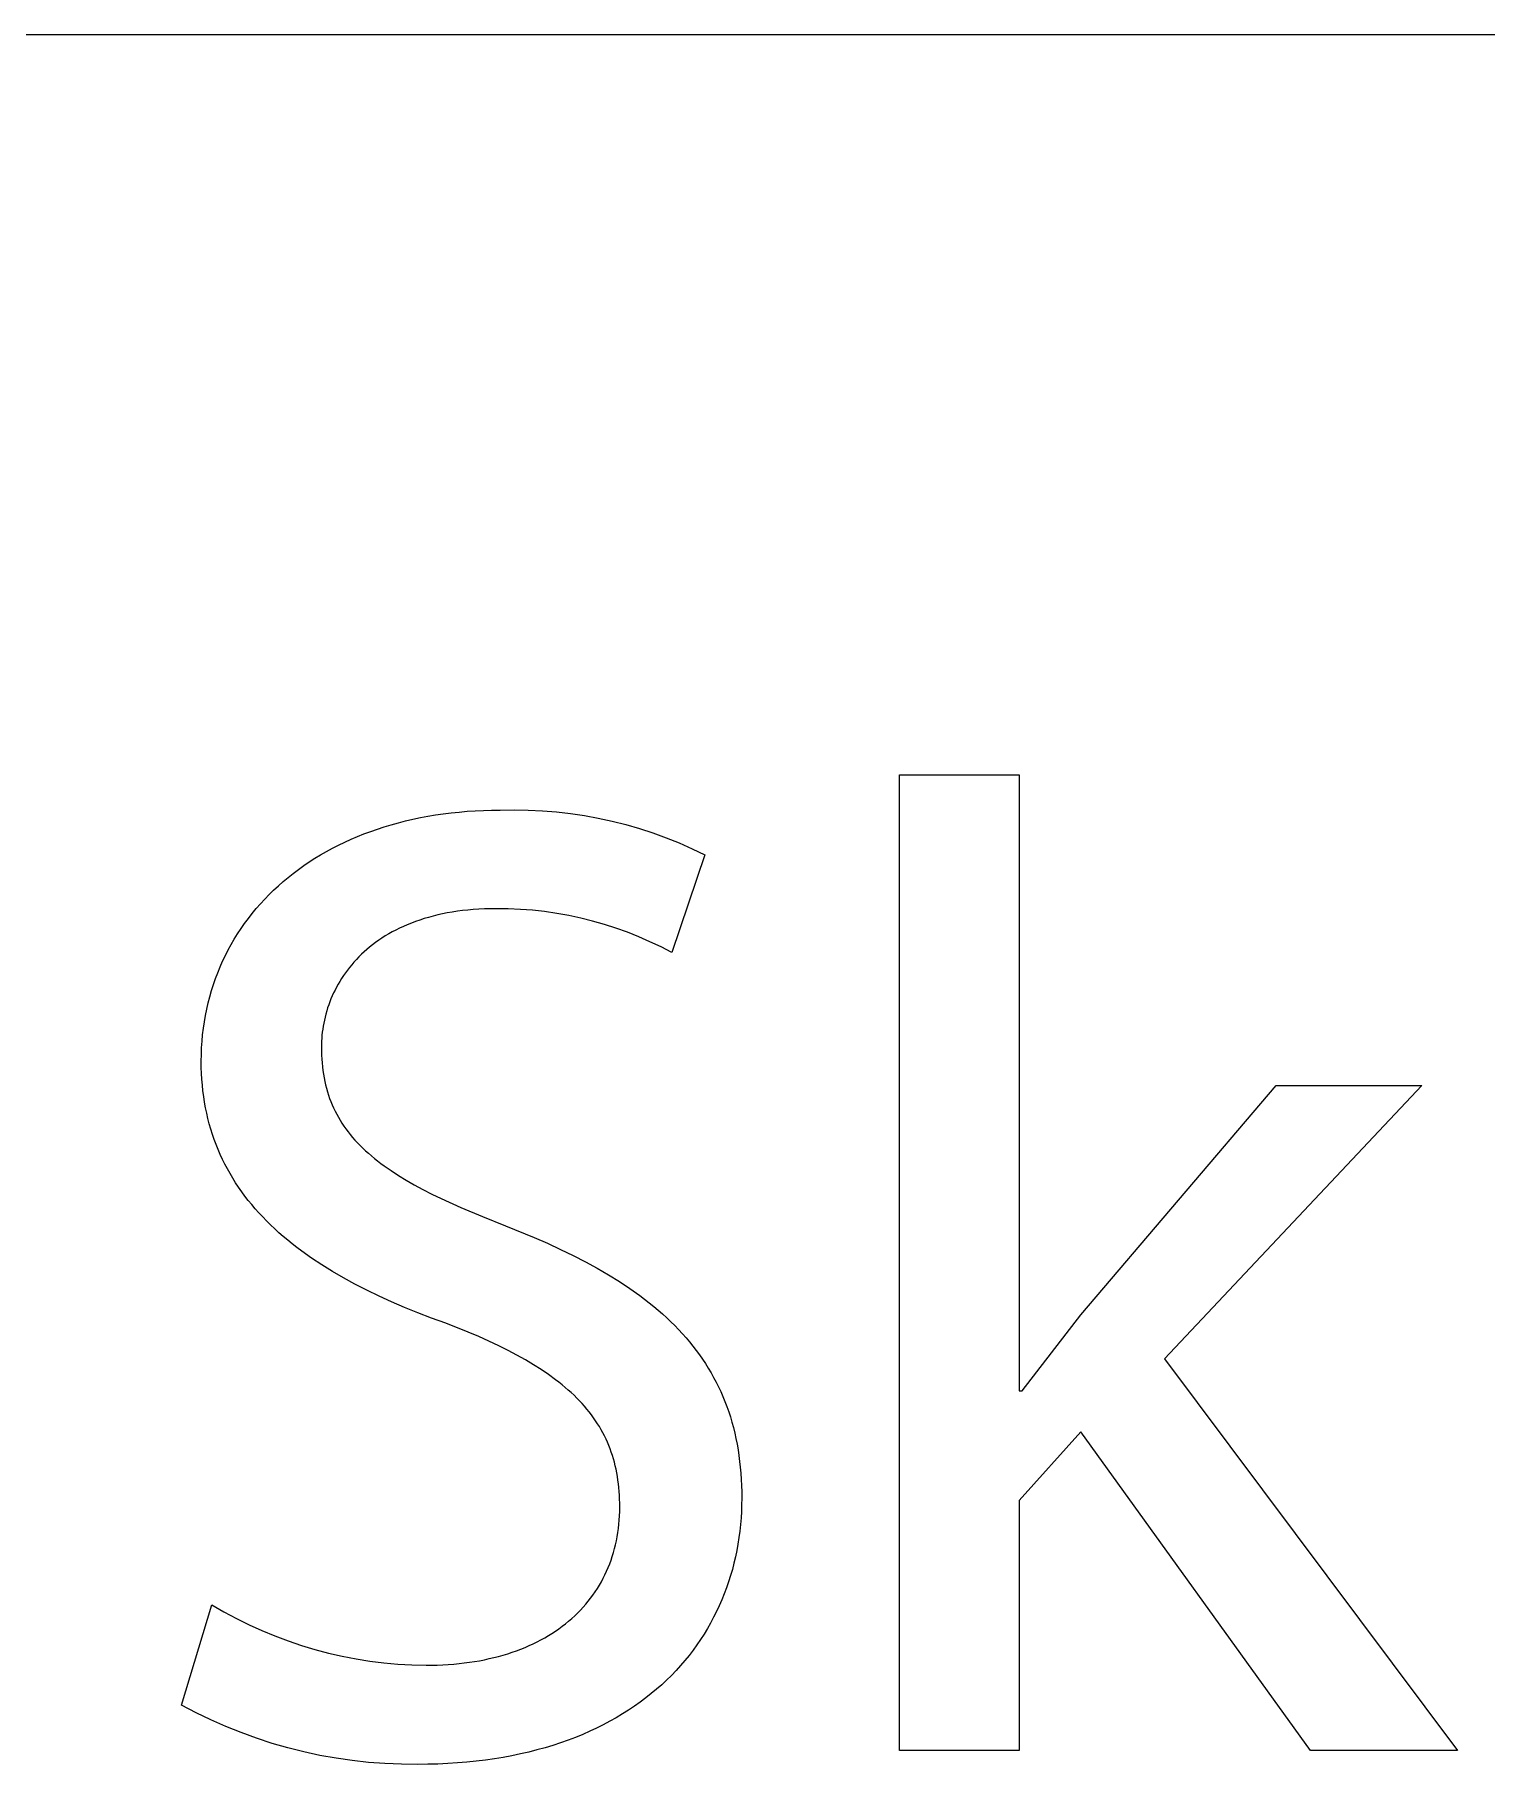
# Model space of a CAD drawing. Header units: millimetres. Extents: x 373 to 3451, y -552 to 1598.
# Drawn here: x 3194.61 to 3227.18, y -418.68 to -379.87 of the extents above; entities that cross this region are included whole.
import ezdxf

# ---------------------------------------------------------------- set-up
doc = ezdxf.new("R2010")
doc.units = ezdxf.units.MM
doc.header["$MEASUREMENT"] = 0
doc.layers.add('Domyślny', color=7, linetype='Continuous', true_color=0x000000)

msp = doc.modelspace()

# ---------------------------------------------------------------- linework, layer by layer
at = {"layer": 'Domyślny', "color": 18, "lineweight": 15, "true_color": 0x000000}
for p, q in [((2287.644, -379.874), (3450.742, -379.874)), ((3214.019, -418.366), (3214.019, -396.484)), ((3214.019, -396.484), (3216.704, -396.484)), ((3216.704, -396.484), (3216.704, -410.3)), ((3203.438, -397.409), (3203.609, -397.381)), ((3203.609, -397.381), (3203.782, -397.355)), ((3203.782, -397.355), (3203.958, -397.333)), ((3203.958, -397.333), (3204.136, -397.315)), ((3204.136, -397.315), (3204.316, -397.299)), ((3204.316, -397.299), (3204.498, -397.287)), ((3204.498, -397.287), (3204.682, -397.278)), ((3204.682, -397.278), (3204.868, -397.273)), ((3204.868, -397.273), (3205.056, -397.271)), ((3205.056, -397.271), (3205.373, -397.266)), ((3205.373, -397.266), (3205.69, -397.27)), ((3205.69, -397.27), (3206.006, -397.286)), ((3206.006, -397.286), (3206.321, -397.311)), ((3206.321, -397.311), (3206.636, -397.348)), ((3206.636, -397.348), (3206.949, -397.395)), ((3202.004, -397.806), (3202.154, -397.75)), ((3202.154, -397.75), (3202.306, -397.697)), ((3202.306, -397.697), (3202.46, -397.647)), ((3202.46, -397.647), (3202.617, -397.599)), ((3202.617, -397.599), (3202.777, -397.555)), ((3202.777, -397.555), (3202.938, -397.514)), ((3202.938, -397.514), (3203.103, -397.476)), ((3203.103, -397.476), (3203.269, -397.441)), ((3203.269, -397.441), (3203.438, -397.409)), ((3206.949, -397.395), (3207.26, -397.452)), ((3207.26, -397.452), (3207.57, -397.52)), ((3207.57, -397.52), (3207.877, -397.598)), ((3207.877, -397.598), (3208.181, -397.686)), ((3208.181, -397.686), (3208.482, -397.784)), ((3201.161, -398.201), (3201.295, -398.128)), ((3201.295, -398.128), (3201.432, -398.058)), ((3201.432, -398.058), (3201.571, -397.991)), ((3201.571, -397.991), (3201.713, -397.926)), ((3201.713, -397.926), (3201.857, -397.865)), ((3201.857, -397.865), (3202.004, -397.806)), ((3208.482, -397.784), (3208.779, -397.892)), ((3208.779, -397.892), (3209.073, -398.01)), ((3209.073, -398.01), (3209.363, -398.138)), ((3209.363, -398.138), (3209.648, -398.276)), ((3200.533, -398.604), (3200.653, -398.518)), ((3200.653, -398.518), (3200.776, -398.435)), ((3200.776, -398.435), (3200.902, -398.354)), ((3200.902, -398.354), (3201.03, -398.276)), ((3201.03, -398.276), (3201.161, -398.201)), ((3209.648, -398.276), (3208.91, -400.469)), ((3200.083, -398.971), (3200.191, -398.875)), ((3200.191, -398.875), (3200.302, -398.782)), ((3200.302, -398.782), (3200.416, -398.692)), ((3200.416, -398.692), (3200.533, -398.604)), ((3199.68, -399.375), (3199.776, -399.271)), ((3199.776, -399.271), (3199.875, -399.168)), ((3199.875, -399.168), (3199.977, -399.068)), ((3199.977, -399.068), (3200.083, -398.971)), ((3199.326, -399.815), (3199.41, -399.701)), ((3199.41, -399.701), (3199.497, -399.591)), ((3199.497, -399.591), (3199.586, -399.482)), ((3199.586, -399.482), (3199.68, -399.375)), ((3203.351, -399.707), (3203.254, -399.738)), ((3203.451, -399.678), (3203.351, -399.707)), ((3203.553, -399.651), (3203.451, -399.678)), ((3203.657, -399.625), (3203.553, -399.651)), ((3203.763, -399.601), (3203.657, -399.625)), ((3203.872, -399.58), (3203.763, -399.601)), ((3203.984, -399.561), (3203.872, -399.58)), ((3204.098, -399.543), (3203.984, -399.561)), ((3204.214, -399.528), (3204.098, -399.543)), ((3204.333, -399.515), (3204.214, -399.528)), ((3204.454, -399.504), (3204.333, -399.515)), ((3204.578, -399.496), (3204.454, -399.504)), ((3204.704, -399.49), (3204.578, -399.496)), ((3204.833, -399.486), (3204.704, -399.49)), ((3204.964, -399.485), (3204.833, -399.486)), ((3205.238, -399.488), (3204.964, -399.485)), ((3205.512, -399.499), (3205.238, -399.488)), ((3205.785, -399.52), (3205.512, -399.499)), ((3206.057, -399.55), (3205.785, -399.52)), ((3206.329, -399.589), (3206.057, -399.55)), ((3206.598, -399.638), (3206.329, -399.589)), ((3206.866, -399.695), (3206.598, -399.638)), ((3207.132, -399.761), (3206.866, -399.695)), ((3199.095, -400.166), (3199.169, -400.047)), ((3199.169, -400.047), (3199.246, -399.93)), ((3199.246, -399.93), (3199.326, -399.815)), ((3202.482, -400.095), (3202.408, -400.142)), ((3202.559, -400.049), (3202.482, -400.095)), ((3202.638, -400.005), (3202.559, -400.049)), ((3202.719, -399.962), (3202.638, -400.005)), ((3202.803, -399.921), (3202.719, -399.962)), ((3202.888, -399.881), (3202.803, -399.921)), ((3202.976, -399.843), (3202.888, -399.881)), ((3203.067, -399.806), (3202.976, -399.843)), ((3203.159, -399.771), (3203.067, -399.806)), ((3203.254, -399.738), (3203.159, -399.771)), ((3207.396, -399.836), (3207.132, -399.761)), ((3207.656, -399.92), (3207.396, -399.836)), ((3207.914, -400.013), (3207.656, -399.92)), ((3208.169, -400.114), (3207.914, -400.013)), ((3198.894, -400.535), (3198.957, -400.41)), ((3198.957, -400.41), (3199.024, -400.287)), ((3199.024, -400.287), (3199.095, -400.166)), ((3202.006, -400.452), (3201.946, -400.507)), ((3202.067, -400.397), (3202.006, -400.452)), ((3202.131, -400.344), (3202.067, -400.397)), ((3202.197, -400.291), (3202.131, -400.344)), ((3202.265, -400.24), (3202.197, -400.291)), ((3202.335, -400.19), (3202.265, -400.24)), ((3202.408, -400.142), (3202.335, -400.19)), ((3208.42, -400.224), (3208.169, -400.114)), ((3208.667, -400.343), (3208.42, -400.224)), ((3208.91, -400.469), (3208.667, -400.343)), ((3198.723, -400.92), (3198.776, -400.79)), ((3198.776, -400.79), (3198.833, -400.661)), ((3198.833, -400.661), (3198.894, -400.535)), ((3201.631, -400.862), (3201.586, -400.924)), ((3201.678, -400.801), (3201.631, -400.862)), ((3201.728, -400.74), (3201.678, -400.801)), ((3201.779, -400.681), (3201.728, -400.74)), ((3201.833, -400.622), (3201.779, -400.681)), ((3201.888, -400.564), (3201.833, -400.622)), ((3201.946, -400.507), (3201.888, -400.564)), ((3198.583, -401.321), (3198.626, -401.185)), ((3198.626, -401.185), (3198.673, -401.052)), ((3198.673, -401.052), (3198.723, -400.92)), ((3201.387, -401.244), (3201.354, -401.309)), ((3201.423, -401.178), (3201.387, -401.244)), ((3201.461, -401.114), (3201.423, -401.178)), ((3201.501, -401.05), (3201.461, -401.114)), ((3201.542, -400.986), (3201.501, -401.05)), ((3201.586, -400.924), (3201.542, -400.986)), ((3198.476, -401.736), (3198.508, -401.596)), ((3198.508, -401.596), (3198.544, -401.458)), ((3198.544, -401.458), (3198.583, -401.321)), ((3201.212, -401.643), (3201.189, -401.711)), ((3201.237, -401.576), (3201.212, -401.643)), ((3201.263, -401.509), (3201.237, -401.576)), ((3201.291, -401.442), (3201.263, -401.509)), ((3201.322, -401.375), (3201.291, -401.442)), ((3201.354, -401.309), (3201.322, -401.375)), ((3198.402, -402.165), (3198.423, -402.021)), ((3198.423, -402.021), (3198.448, -401.878)), ((3198.448, -401.878), (3198.476, -401.736)), ((3201.115, -401.983), (3201.101, -402.051)), ((3201.131, -401.915), (3201.115, -401.983)), ((3201.149, -401.847), (3201.131, -401.915)), ((3201.168, -401.779), (3201.149, -401.847)), ((3201.189, -401.711), (3201.168, -401.779)), ((3198.371, -402.459), (3198.385, -402.311)), ((3198.385, -402.311), (3198.402, -402.165)), ((3201.056, -402.39), (3201.052, -402.457)), ((3201.062, -402.323), (3201.056, -402.39)), ((3201.069, -402.255), (3201.062, -402.323)), ((3201.078, -402.187), (3201.069, -402.255)), ((3201.089, -402.119), (3201.078, -402.187)), ((3201.101, -402.051), (3201.089, -402.119)), ((3198.354, -402.908), (3198.356, -402.757)), ((3198.356, -402.757), (3198.361, -402.607)), ((3198.361, -402.607), (3198.371, -402.459)), ((3201.05, -402.524), (3201.049, -402.591)), ((3201.049, -402.591), (3201.05, -402.681)), ((3201.052, -402.457), (3201.05, -402.524)), ((3201.05, -402.681), (3201.053, -402.77)), ((3201.053, -402.77), (3201.058, -402.858)), ((3198.355, -403.044), (3198.354, -402.908)), ((3198.36, -403.179), (3198.355, -403.044)), ((3198.367, -403.311), (3198.36, -403.179)), ((3201.058, -402.858), (3201.064, -402.944)), ((3201.064, -402.944), (3201.072, -403.029)), ((3201.072, -403.029), (3201.083, -403.113)), ((3201.083, -403.113), (3201.095, -403.196)), ((3201.095, -403.196), (3201.109, -403.277)), ((3198.378, -403.442), (3198.367, -403.311)), ((3198.391, -403.572), (3198.378, -403.442)), ((3198.408, -403.699), (3198.391, -403.572)), ((3201.109, -403.277), (3201.125, -403.357)), ((3201.125, -403.357), (3201.143, -403.436)), ((3201.143, -403.436), (3201.163, -403.513)), ((3201.163, -403.513), (3201.184, -403.589)), ((3201.184, -403.589), (3201.208, -403.665)), ((3218.088, -408.598), (3222.464, -403.453)), ((3225.733, -403.453), (3219.963, -409.582)), ((3222.464, -403.453), (3225.733, -403.453)), ((3198.427, -403.826), (3198.408, -403.699)), ((3198.45, -403.95), (3198.427, -403.826)), ((3198.475, -404.073), (3198.45, -403.95)), ((3201.208, -403.665), (3201.234, -403.739)), ((3201.234, -403.739), (3201.261, -403.812)), ((3201.261, -403.812), (3201.291, -403.884)), ((3201.291, -403.884), (3201.323, -403.955)), ((3201.323, -403.955), (3201.356, -404.025)), ((3198.503, -404.194), (3198.475, -404.073)), ((3198.534, -404.314), (3198.503, -404.194)), ((3198.568, -404.432), (3198.534, -404.314)), ((3201.356, -404.025), (3201.392, -404.094)), ((3201.392, -404.094), (3201.429, -404.162)), ((3201.429, -404.162), (3201.469, -404.229)), ((3201.469, -404.229), (3201.51, -404.295)), ((3201.51, -404.295), (3201.554, -404.361)), ((3201.554, -404.361), (3201.599, -404.425)), ((3198.605, -404.549), (3198.568, -404.432)), ((3198.644, -404.664), (3198.605, -404.549)), ((3198.687, -404.777), (3198.644, -404.664)), ((3201.599, -404.425), (3201.647, -404.489)), ((3201.647, -404.489), (3201.697, -404.552)), ((3201.697, -404.552), (3201.748, -404.614)), ((3201.748, -404.614), (3201.802, -404.675)), ((3201.802, -404.675), (3201.858, -404.736)), ((3201.858, -404.736), (3201.916, -404.795)), ((3198.732, -404.889), (3198.687, -404.777)), ((3198.78, -405), (3198.732, -404.889)), ((3198.831, -405.109), (3198.78, -405)), ((3198.884, -405.217), (3198.831, -405.109)), ((3201.916, -404.795), (3201.976, -404.855)), ((3201.976, -404.855), (3202.038, -404.913)), ((3202.038, -404.913), (3202.102, -404.971)), ((3202.102, -404.971), (3202.169, -405.028)), ((3202.169, -405.028), (3202.237, -405.085)), ((3202.237, -405.085), (3202.308, -405.141)), ((3202.308, -405.141), (3202.38, -405.197)), ((3198.94, -405.323), (3198.884, -405.217)), ((3198.999, -405.428), (3198.94, -405.323)), ((3199.06, -405.531), (3198.999, -405.428)), ((3199.125, -405.633), (3199.06, -405.531)), ((3202.38, -405.197), (3202.455, -405.252)), ((3202.455, -405.252), (3202.612, -405.361)), ((3202.612, -405.361), (3202.776, -405.469)), ((3202.776, -405.469), (3202.95, -405.575)), ((3199.191, -405.734), (3199.125, -405.633)), ((3199.261, -405.833), (3199.191, -405.734)), ((3199.333, -405.931), (3199.261, -405.833)), ((3202.95, -405.575), (3203.132, -405.679)), ((3203.132, -405.679), (3203.323, -405.783)), ((3203.323, -405.783), (3203.524, -405.886)), ((3203.524, -405.886), (3203.733, -405.988)), ((3199.408, -406.027), (3199.333, -405.931)), ((3199.485, -406.123), (3199.408, -406.027)), ((3199.565, -406.216), (3199.485, -406.123)), ((3199.647, -406.309), (3199.565, -406.216)), ((3199.732, -406.4), (3199.647, -406.309)), ((3203.733, -405.988), (3204.178, -406.191)), ((3204.178, -406.191), (3204.66, -406.393)), ((3199.819, -406.49), (3199.732, -406.4)), ((3199.909, -406.579), (3199.819, -406.49)), ((3200.002, -406.666), (3199.909, -406.579)), ((3200.096, -406.753), (3200.002, -406.666)), ((3204.66, -406.393), (3205.179, -406.598)), ((3205.179, -406.598), (3205.818, -406.858)), ((3200.194, -406.838), (3200.096, -406.753)), ((3200.293, -406.922), (3200.194, -406.838)), ((3200.395, -407.004), (3200.293, -406.922)), ((3200.5, -407.086), (3200.395, -407.004)), ((3200.607, -407.166), (3200.5, -407.086)), ((3205.818, -406.858), (3206.122, -406.991)), ((3206.122, -406.991), (3206.416, -407.126)), ((3200.827, -407.323), (3200.607, -407.166)), ((3201.057, -407.476), (3200.827, -407.323)), ((3206.416, -407.126), (3206.7, -407.265)), ((3206.7, -407.265), (3206.974, -407.406)), ((3206.974, -407.406), (3207.237, -407.55)), ((3201.297, -407.624), (3201.057, -407.476)), ((3201.545, -407.768), (3201.297, -407.624)), ((3201.802, -407.908), (3201.545, -407.768)), ((3207.237, -407.55), (3207.49, -407.698)), ((3207.49, -407.698), (3207.733, -407.849)), ((3207.733, -407.849), (3207.966, -408.003)), ((3202.067, -408.044), (3201.802, -407.908)), ((3202.342, -408.176), (3202.067, -408.044)), ((3202.624, -408.304), (3202.342, -408.176)), ((3207.966, -408.003), (3208.189, -408.162)), ((3208.189, -408.162), (3208.296, -408.243)), ((3208.296, -408.243), (3208.401, -408.324)), ((3202.915, -408.428), (3202.624, -408.304)), ((3203.215, -408.549), (3202.915, -408.428)), ((3203.522, -408.667), (3203.215, -408.549)), ((3208.401, -408.324), (3208.503, -408.407)), ((3208.503, -408.407), (3208.603, -408.491)), ((3208.603, -408.491), (3208.7, -408.576)), ((3208.7, -408.576), (3208.794, -408.662)), ((3216.766, -410.3), (3218.088, -408.598)), ((3203.837, -408.781), (3203.522, -408.667)), ((3204.342, -408.983), (3203.837, -408.781)), ((3204.58, -409.085), (3204.342, -408.983)), ((3208.794, -408.662), (3208.886, -408.749)), ((3208.886, -408.749), (3208.976, -408.837)), ((3208.976, -408.837), (3209.063, -408.927)), ((3209.063, -408.927), (3209.147, -409.018)), ((3209.147, -409.018), (3209.229, -409.11)), ((3204.808, -409.188), (3204.58, -409.085)), ((3205.027, -409.291), (3204.808, -409.188)), ((3205.236, -409.396), (3205.027, -409.291)), ((3205.436, -409.501), (3205.236, -409.396)), ((3209.229, -409.11), (3209.308, -409.203)), ((3209.308, -409.203), (3209.384, -409.298)), ((3209.384, -409.298), (3209.458, -409.394)), ((3209.458, -409.394), (3209.53, -409.491)), ((3205.627, -409.608), (3205.436, -409.501)), ((3205.809, -409.716), (3205.627, -409.608)), ((3205.982, -409.825), (3205.809, -409.716)), ((3209.53, -409.491), (3209.599, -409.589)), ((3209.599, -409.589), (3209.665, -409.689)), ((3209.665, -409.689), (3209.728, -409.791)), ((3209.728, -409.791), (3209.79, -409.893)), ((3219.963, -409.582), (3226.533, -418.366)), ((3206.146, -409.937), (3205.982, -409.825)), ((3206.302, -410.05), (3206.146, -409.937)), ((3206.376, -410.107), (3206.302, -410.05)), ((3206.449, -410.165), (3206.376, -410.107)), ((3206.519, -410.223), (3206.449, -410.165)), ((3209.79, -409.893), (3209.848, -409.998)), ((3209.848, -409.998), (3209.904, -410.103)), ((3209.904, -410.103), (3209.957, -410.211)), ((3206.587, -410.282), (3206.519, -410.223)), ((3206.653, -410.341), (3206.587, -410.282)), ((3206.717, -410.401), (3206.653, -410.341)), ((3206.779, -410.462), (3206.717, -410.401)), ((3206.838, -410.523), (3206.779, -410.462)), ((3206.896, -410.585), (3206.838, -410.523)), ((3209.957, -410.211), (3210.008, -410.319)), ((3210.008, -410.319), (3210.056, -410.43)), ((3210.056, -410.43), (3210.102, -410.541)), ((3210.102, -410.541), (3210.145, -410.655)), ((3216.704, -410.3), (3216.766, -410.3)), ((3206.952, -410.647), (3206.896, -410.585)), ((3207.006, -410.711), (3206.952, -410.647)), ((3207.057, -410.774), (3207.006, -410.711)), ((3207.107, -410.839), (3207.057, -410.774)), ((3207.154, -410.904), (3207.107, -410.839)), ((3207.2, -410.97), (3207.154, -410.904)), ((3210.145, -410.655), (3210.185, -410.77)), ((3210.185, -410.77), (3210.223, -410.887)), ((3210.223, -410.887), (3210.258, -411.005)), ((3207.244, -411.037), (3207.2, -410.97)), ((3207.286, -411.104), (3207.244, -411.037)), ((3207.326, -411.173), (3207.286, -411.104)), ((3207.363, -411.242), (3207.326, -411.173)), ((3207.4, -411.312), (3207.363, -411.242)), ((3207.434, -411.382), (3207.4, -411.312)), ((3210.258, -411.005), (3210.29, -411.125)), ((3210.29, -411.125), (3210.32, -411.247)), ((3210.32, -411.247), (3210.348, -411.37)), ((3218.088, -411.222), (3216.704, -412.759)), ((3223.233, -418.366), (3218.088, -411.222)), ((3207.466, -411.454), (3207.434, -411.382)), ((3207.496, -411.526), (3207.466, -411.454)), ((3207.525, -411.6), (3207.496, -411.526)), ((3207.552, -411.674), (3207.525, -411.6)), ((3207.577, -411.749), (3207.552, -411.674)), ((3210.348, -411.37), (3210.372, -411.496)), ((3210.372, -411.496), (3210.395, -411.623)), ((3210.395, -411.623), (3210.414, -411.752)), ((3207.6, -411.826), (3207.577, -411.749)), ((3207.621, -411.903), (3207.6, -411.826)), ((3207.641, -411.981), (3207.621, -411.903)), ((3207.658, -412.06), (3207.641, -411.981)), ((3207.674, -412.14), (3207.658, -412.06)), ((3210.414, -411.752), (3210.431, -411.882)), ((3210.431, -411.882), (3210.445, -412.015)), ((3210.445, -412.015), (3210.457, -412.149)), ((3207.689, -412.222), (3207.674, -412.14)), ((3207.701, -412.304), (3207.689, -412.222)), ((3207.712, -412.387), (3207.701, -412.304)), ((3207.721, -412.472), (3207.712, -412.387)), ((3207.729, -412.557), (3207.721, -412.472)), ((3210.457, -412.149), (3210.466, -412.286)), ((3210.466, -412.286), (3210.473, -412.424)), ((3210.473, -412.424), (3210.477, -412.564)), ((3207.734, -412.644), (3207.729, -412.557)), ((3207.738, -412.732), (3207.734, -412.644)), ((3207.741, -412.821), (3207.738, -412.732)), ((3207.742, -412.911), (3207.741, -412.821)), ((3210.476, -412.856), (3210.471, -413.005)), ((3210.478, -412.706), (3210.476, -412.856)), ((3210.477, -412.564), (3210.478, -412.706)), ((3216.704, -412.759), (3216.704, -418.366)), ((3207.712, -413.389), (3207.723, -413.295)), ((3207.723, -413.295), (3207.731, -413.201)), ((3207.731, -413.201), (3207.737, -413.105)), ((3207.737, -413.105), (3207.74, -413.009)), ((3207.74, -413.009), (3207.742, -412.911)), ((3210.462, -413.153), (3210.45, -413.3)), ((3210.471, -413.005), (3210.462, -413.153)), ((3207.648, -413.753), (3207.667, -413.664)), ((3207.667, -413.664), (3207.685, -413.573)), ((3207.685, -413.573), (3207.7, -413.482)), ((3207.7, -413.482), (3207.712, -413.389)), ((3210.416, -413.592), (3210.393, -413.737)), ((3210.435, -413.447), (3210.416, -413.592)), ((3210.45, -413.3), (3210.435, -413.447)), ((3207.547, -414.1), (3207.575, -414.015)), ((3207.575, -414.015), (3207.602, -413.929)), ((3207.602, -413.929), (3207.626, -413.841)), ((3207.626, -413.841), (3207.648, -413.753)), ((3210.337, -414.024), (3210.304, -414.165)), ((3210.367, -413.881), (3210.337, -414.024)), ((3210.393, -413.737), (3210.367, -413.881)), ((3207.371, -414.506), (3207.41, -414.427)), ((3207.41, -414.427), (3207.447, -414.347)), ((3207.447, -414.347), (3207.483, -414.266)), ((3207.483, -414.266), (3207.516, -414.183)), ((3207.516, -414.183), (3207.547, -414.1)), ((3210.227, -414.445), (3210.184, -414.583)), ((3210.267, -414.306), (3210.227, -414.445)), ((3210.304, -414.165), (3210.267, -414.306)), ((3207.141, -414.881), (3207.191, -414.809)), ((3207.191, -414.809), (3207.239, -414.735)), ((3207.239, -414.735), (3207.285, -414.66)), ((3207.285, -414.66), (3207.329, -414.584)), ((3207.329, -414.584), (3207.371, -414.506)), ((3210.137, -414.72), (3210.086, -414.855)), ((3210.184, -414.583), (3210.137, -414.72)), ((3197.913, -417.349), (3198.589, -415.104)), ((3198.589, -415.104), (3198.863, -415.262)), ((3206.795, -415.286), (3206.858, -415.222)), ((3206.858, -415.222), (3206.919, -415.156)), ((3206.919, -415.156), (3206.977, -415.09)), ((3206.977, -415.09), (3207.034, -415.021)), ((3207.034, -415.021), (3207.088, -414.952)), ((3207.088, -414.952), (3207.141, -414.881)), ((3209.974, -415.121), (3209.913, -415.252)), ((3210.032, -414.989), (3209.974, -415.121)), ((3210.086, -414.855), (3210.032, -414.989)), ((3198.863, -415.262), (3199.142, -415.411)), ((3199.142, -415.411), (3199.425, -415.55)), ((3199.425, -415.55), (3199.713, -415.68)), ((3206.377, -415.637), (3206.452, -415.582)), ((3206.452, -415.582), (3206.524, -415.526)), ((3206.524, -415.526), (3206.595, -415.468)), ((3206.595, -415.468), (3206.664, -415.409)), ((3206.664, -415.409), (3206.731, -415.348)), ((3206.731, -415.348), (3206.795, -415.286)), ((3209.779, -415.509), (3209.708, -415.635)), ((3209.848, -415.381), (3209.779, -415.509)), ((3209.913, -415.252), (3209.848, -415.381)), ((3199.713, -415.68), (3200.005, -415.8)), ((3200.005, -415.8), (3200.301, -415.91)), ((3200.301, -415.91), (3200.6, -416.011)), ((3200.6, -416.011), (3200.903, -416.102)), ((3205.709, -416.016), (3205.799, -415.975)), ((3205.799, -415.975), (3205.887, -415.931)), ((3205.887, -415.931), (3205.974, -415.886)), ((3205.974, -415.886), (3206.058, -415.84)), ((3206.058, -415.84), (3206.141, -415.792)), ((3206.141, -415.792), (3206.221, -415.742)), ((3206.221, -415.742), (3206.3, -415.69)), ((3206.3, -415.69), (3206.377, -415.637)), ((3209.471, -416.002), (3209.385, -416.12)), ((3209.553, -415.881), (3209.471, -416.002)), ((3209.632, -415.759), (3209.553, -415.881)), ((3209.708, -415.635), (3209.632, -415.759)), ((3200.903, -416.102), (3201.208, -416.182)), ((3201.208, -416.182), (3201.516, -416.252)), ((3201.516, -416.252), (3201.826, -416.312)), ((3201.826, -416.312), (3202.138, -416.362)), ((3202.138, -416.362), (3202.451, -416.402)), ((3204.253, -416.406), (3204.369, -416.391)), ((3204.369, -416.391), (3204.482, -416.373)), ((3204.482, -416.373), (3204.594, -416.354)), ((3204.594, -416.354), (3204.705, -416.332)), ((3204.705, -416.332), (3204.813, -416.309)), ((3204.813, -416.309), (3204.92, -416.284)), ((3204.92, -416.284), (3205.025, -416.257)), ((3205.025, -416.257), (3205.128, -416.228)), ((3205.128, -416.228), (3205.23, -416.197)), ((3205.23, -416.197), (3205.329, -416.165)), ((3205.329, -416.165), (3205.427, -416.13)), ((3205.427, -416.13), (3205.523, -416.094)), ((3205.523, -416.094), (3205.617, -416.056)), ((3205.617, -416.056), (3205.709, -416.016)), ((3209.202, -416.352), (3209.105, -416.464)), ((3209.295, -416.237), (3209.202, -416.352)), ((3209.385, -416.12), (3209.295, -416.237)), ((3202.451, -416.402), (3202.765, -416.431)), ((3202.765, -416.431), (3203.08, -416.449)), ((3203.08, -416.449), (3203.396, -416.457)), ((3203.396, -416.457), (3203.649, -416.453)), ((3203.649, -416.453), (3203.773, -416.448)), ((3203.773, -416.448), (3203.896, -416.44)), ((3203.896, -416.44), (3204.017, -416.431)), ((3204.017, -416.431), (3204.136, -416.42)), ((3204.136, -416.42), (3204.253, -416.406)), ((3208.793, -416.789), (3208.682, -416.893)), ((3208.901, -416.683), (3208.793, -416.789)), ((3209.005, -416.575), (3208.901, -416.683)), ((3209.105, -416.464), (3209.005, -416.575)), ((3208.449, -417.093), (3208.327, -417.19)), ((3208.567, -416.994), (3208.449, -417.093)), ((3208.682, -416.893), (3208.567, -416.994)), ((3198.239, -417.521), (3197.913, -417.349)), ((3198.57, -417.682), (3198.239, -417.521)), ((3207.804, -417.55), (3207.664, -417.634)), ((3207.94, -417.464), (3207.804, -417.55)), ((3208.073, -417.375), (3207.94, -417.464)), ((3208.202, -417.284), (3208.073, -417.375)), ((3208.327, -417.19), (3208.202, -417.284)), ((3198.907, -417.831), (3198.57, -417.682)), ((3199.248, -417.969), (3198.907, -417.831)), ((3207.068, -417.939), (3206.91, -418.009)), ((3207.222, -417.867), (3207.068, -417.939)), ((3207.373, -417.792), (3207.222, -417.867)), ((3207.52, -417.714), (3207.373, -417.792)), ((3207.664, -417.634), (3207.52, -417.714)), ((3199.594, -418.095), (3199.248, -417.969)), ((3199.944, -418.209), (3199.594, -418.095)), ((3200.298, -418.311), (3199.944, -418.209)), ((3200.655, -418.401), (3200.298, -418.311)), ((3206.065, -418.307), (3205.885, -418.357)), ((3206.241, -418.254), (3206.065, -418.307)), ((3206.414, -418.197), (3206.241, -418.254)), ((3206.583, -418.137), (3206.414, -418.197)), ((3206.748, -418.075), (3206.583, -418.137)), ((3206.91, -418.009), (3206.748, -418.075)), ((3201.015, -418.478), (3200.655, -418.401)), ((3201.378, -418.543), (3201.015, -418.478)), ((3201.742, -418.596), (3201.378, -418.543)), ((3202.108, -418.636), (3201.742, -418.596)), ((3202.475, -418.664), (3202.108, -418.636)), ((3202.843, -418.679), (3202.475, -418.664)), ((3203.212, -418.681), (3202.843, -418.679)), ((3203.439, -418.679), (3203.212, -418.681)), ((3203.664, -418.673), (3203.439, -418.679)), ((3203.884, -418.663), (3203.664, -418.673)), ((3204.101, -418.649), (3203.884, -418.663)), ((3204.314, -418.631), (3204.101, -418.649)), ((3204.523, -418.61), (3204.314, -418.631)), ((3204.729, -418.585), (3204.523, -418.61)), ((3204.93, -418.556), (3204.729, -418.585)), ((3205.129, -418.523), (3204.93, -418.556)), ((3205.323, -418.487), (3205.129, -418.523)), ((3205.514, -418.447), (3205.323, -418.487)), ((3205.701, -418.404), (3205.514, -418.447)), ((3205.885, -418.357), (3205.701, -418.404)), ((3216.704, -418.366), (3214.019, -418.366)), ((3226.533, -418.366), (3223.233, -418.366))]:
    msp.add_line(p, q, dxfattribs=at)

doc.saveas('drawing.dxf')
